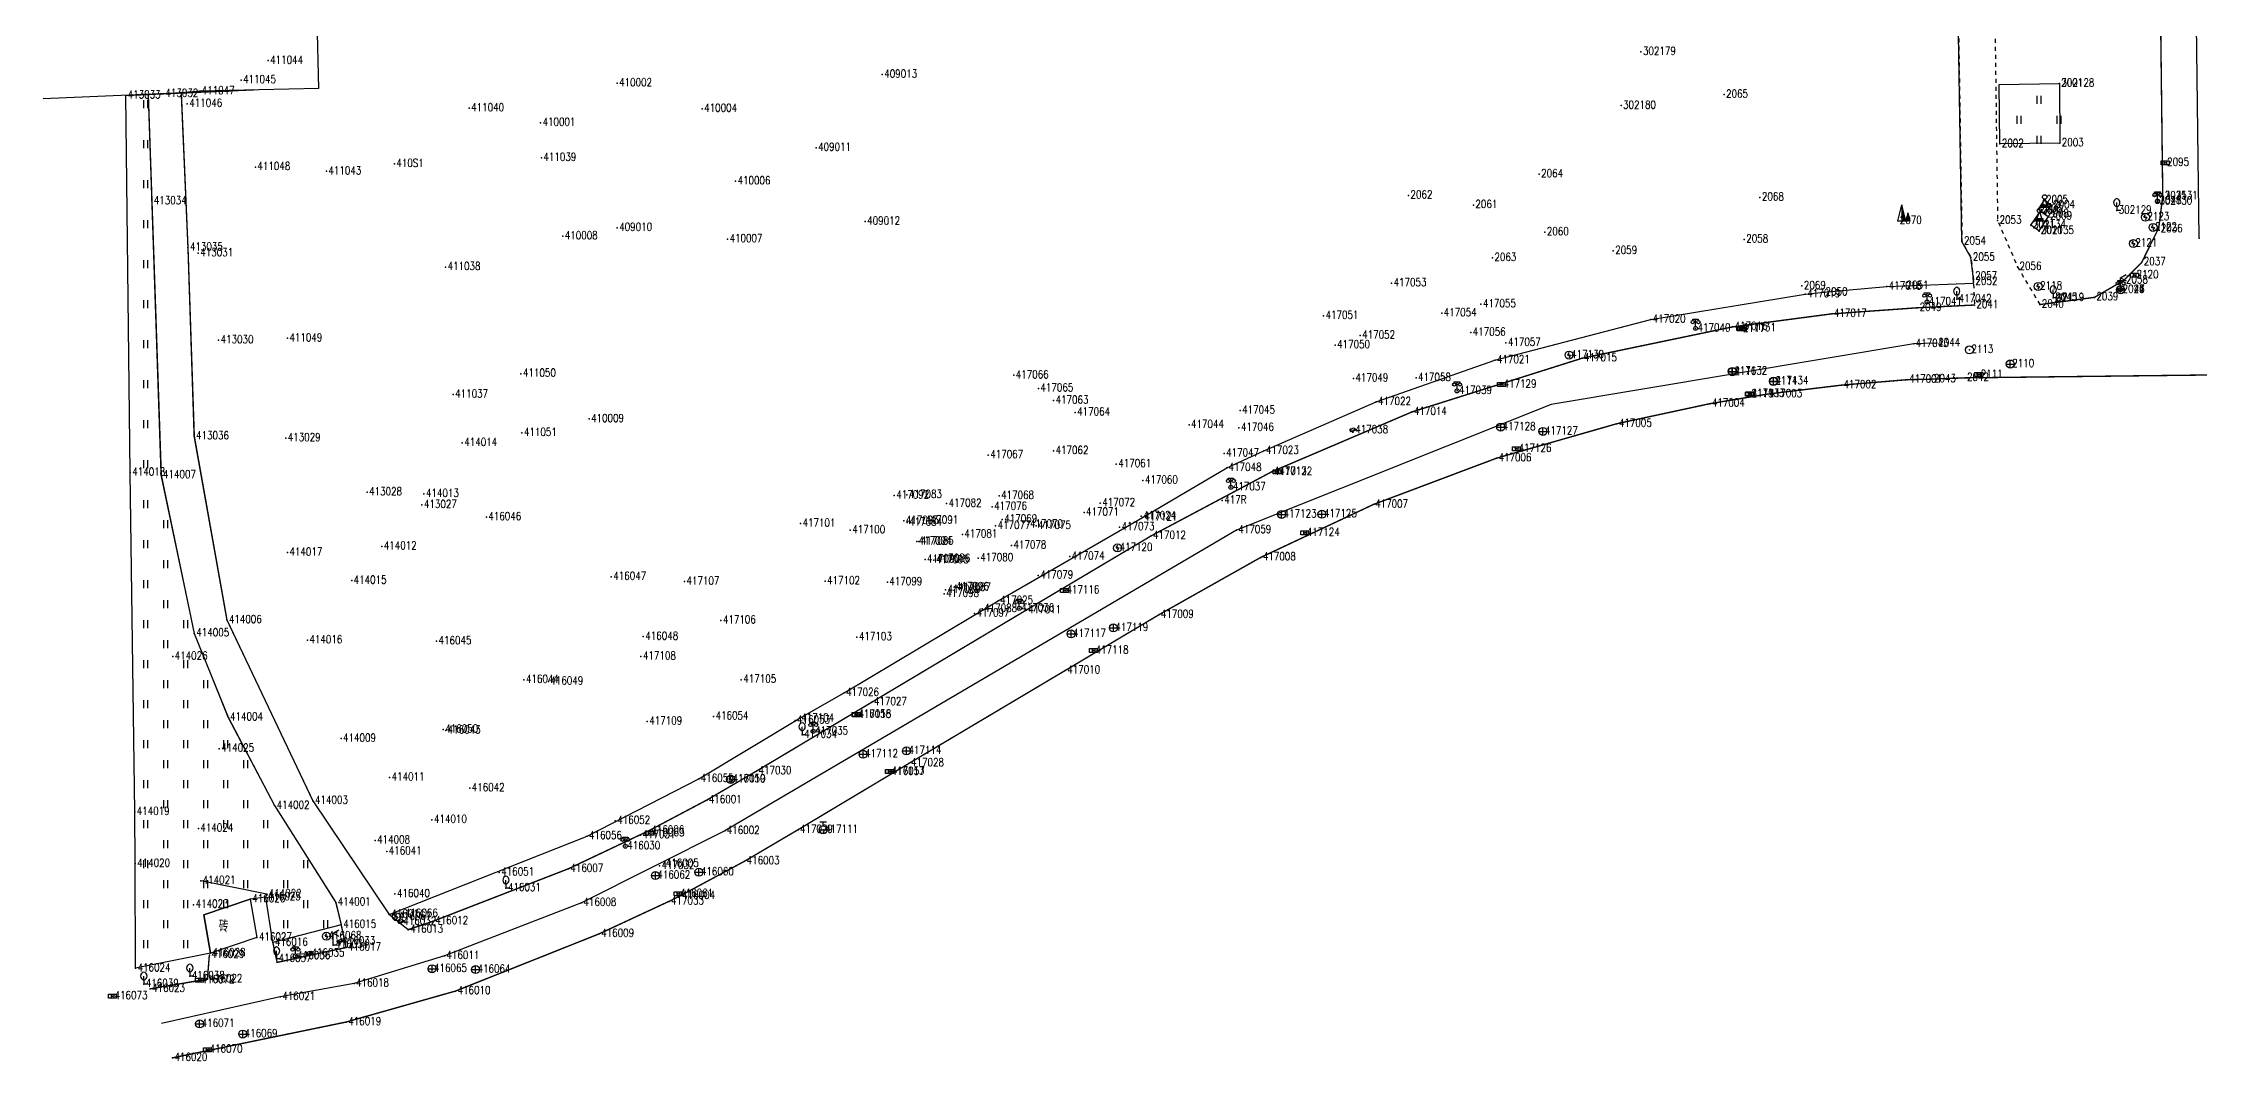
# Model space of a CAD drawing. Extents: x 945 to 1485, y 1110 to 1494.
# Drawn here: x 945.2 to 1214.7, y 1109.5 to 1236.7 of the extents above; entities that cross this region are included whole.
import ezdxf
from ezdxf.enums import TextEntityAlignment as Align

# ---------------------------------------------------------------- set-up
doc = ezdxf.new("R2010")
doc.units = 0
doc.header["$LTSCALE"] = 0.5
doc.header["$PDSIZE"] = 0.2
doc.linetypes.add('X3', pattern=[5, 4, -1])
doc.linetypes.add('X6', pattern=[2, 1, -1])
doc.layers.get('0').update_dxf_attribs({"linetype": 'CONTINUOUS'})
for name, color, linetype in [('COMPONENT', 4, 'CONTINUOUS'), ('DLDW', 11, 'CONTINUOUS'), ('DLSS', 4, 'CONTINUOUS'), ('DMTZ', 3, 'CONTINUOUS'), ('GXYZ', 2, 'CONTINUOUS'), ('JMD', 6, 'CONTINUOUS'), ('ZBTZ', 3, 'CONTINUOUS'), ('ZDH', 1, 'CONTINUOUS')]:
    doc.layers.add(name, color=color, linetype=linetype)
doc.styles.add('HZ', font='rs.shx', dxfattribs={"width": 0.8, "bigfont": 'hztxt.shx'})
doc.linetypes.add('10421', pattern='A,2,[150,AAA.SHX,S=0.5,R=0,X=0,Y=0.5],1e-11', length=2)
doc.linetypes.add('10422', pattern='A,0.75,[150,AAA.SHX,S=0.5,R=0,X=0,Y=0.5],1.5,[177,AAA.SHX,S=1,R=0,X=0,Y=0.4],0.75', length=3)
doc.linetypes.add('1161', pattern='A,0,[149,AAA.SHX,S=0.15,R=0,X=0,Y=0],-1.6', length=1.6)

# ---------------------------------------------------------------- blocks, each defined once
blk = doc.blocks.new('gc097')
for p, q in [((-0.7, 2), (-0.7, 2.3)), ((-0.7, 2.3), (0.7, 2.3)), ((0, 0.5), (0, 2.3)), ((0.7, 2.3), (0.7, 2))]:
    blk.add_line(p, q)
for centre, radius in [((-0.7, 1.6), 0.4), ((0, 0), 0.5), ((0.73, 1.6), 0.4)]:
    blk.add_circle(centre, radius)
blk = doc.blocks.new('gc143')
for p, q in [((0, 1), (0, 2)), ((0, 1), (0, 0)), ((1, 0), (0, 0))]:
    blk.add_line(p, q)
for centre, start, end in [((0.225, 2), 102.68038, 257.31962), ((-0.225, 2), 282.68038, 77.31962)]:
    blk.add_arc(centre, 1.025, start, end)
blk = doc.blocks.new('gcbj0612')
for p, q in [((-0.75, 0.26), (0.16, 0.53)), ((-0.57, -0.34), (0.34, -0.07))]:
    blk.add_line(p, q)
at = {"flags": 128}
for points in [[(-0.73, 0.26), (-0.77, 0.25), (-0.79, 0.23), (-0.81, 0.19), (-0.83, 0.15), (-0.84, 0.1), (-0.84, 0.05), (-0.84, -0.01), (-0.83, -0.07), (-0.81, -0.12), (-0.79, -0.18), (-0.77, -0.23), (-0.74, -0.27), (-0.7, -0.3), (-0.67, -0.33), (-0.63, -0.34), (-0.6, -0.34), (-0.57, -0.34), (-0.54, -0.32), (-0.51, -0.29), (-0.49, -0.25), (-0.48, -0.2), (-0.47, -0.15), (-0.47, -0.1), (-0.48, -0.04), (-0.49, 0.02), (-0.51, 0.07), (-0.54, 0.13), (-0.56, 0.17), (-0.6, 0.21), (-0.63, 0.24), (-0.67, 0.26), (-0.7, 0.27)], [(-0.71, 0.18), (-0.72, 0.17), (-0.75, 0.12), (-0.75, 0.04), (-0.74, -0.06), (-0.7, -0.15), (-0.66, -0.22), (-0.62, -0.25), (-0.6, -0.26), (-0.59, -0.24), (-0.57, -0.2), (-0.56, -0.12), (-0.58, -0.02), (-0.61, 0.08), (-0.66, 0.14), (-0.7, 0.17)]]:
    blk.add_lwpolyline(points, close=True, dxfattribs=at)
blk.add_lwpolyline([(0.3, -0.08), (0.33, -0.07), (0.36, -0.05), (0.38, -0.02), (0.4, 0.02), (0.41, 0.07), (0.42, 0.12), (0.41, 0.18), (0.41, 0.23), (0.39, 0.29), (0.37, 0.35), (0.35, 0.4), (0.32, 0.44), (0.28, 0.48), (0.25, 0.51), (0.21, 0.52), (0.18, 0.53), (0.15, 0.52)], dxfattribs=at)
at = {"extrusion": (0, 0, -1), "flags": 128}
blk.add_lwpolyline([(-0.4, 0.25), (-0.51, 0.28), (-0.61, 0.29), (-0.69, 0.27), (-0.77, 0.2), (-0.81, 0.09), (-0.82, -0.01), (-0.8, -0.06), (-0.76, -0.08), (-0.7, -0.09), (-0.64, -0.09), (-0.59, -0.07), (-0.57, -0.04), (-0.59, -0.01), (-0.63, 0.02), (-0.69, 0.03), (-0.75, 0.03), (-0.79, 0.02), (-0.84, -0.01), (-0.89, -0.1), (-0.91, -0.19), (-0.9, -0.29), (-0.87, -0.38)], dxfattribs=at)
blk.add_lwpolyline([(-0.09, -0.2), (-0.22, -0.54), (0.05, -0.54)], close=True)
blk = doc.blocks.new('gc052')
for p, q in [((0, 3), (1.39, 3.8)), ((0, 3), (1.39, 2.2)), ((0, 0), (0, 3)), ((1, 0), (0, 0))]:
    blk.add_line(p, q)
blk = doc.blocks.new('*U25')
at = {"linetype": 'Continuous'}
for points in [[(1.33, 1.33), (2, 0), (1, 4)], [(1.33, 1.33), (1, 4), (1, 0)], [(1.33, 1.33), (1, 0), (2, 0)]]:
    blk.add_solid(points, dxfattribs=at)
blk = doc.blocks.new('*U24')
at = {"linetype": 'Continuous'}
for points in [[(2.67, 0.67), (2.5, 2), (2.5, 0)], [(2.67, 0.67), (3, 0), (2.5, 2)], [(2.67, 0.67), (2.5, 0), (3, 0)]]:
    blk.add_solid(points, dxfattribs=at)
blk = doc.blocks.new('gc021')
for p, q in [((2, 0), (1, 4)), ((1, 4), (1, 0)), ((1, 0), (2, 0)), ((2.5, 0), (2.5, 2)), ((2.5, 2), (3, 0)), ((3, 0), (2.5, 0))]:
    blk.add_line(p, q)
for points in [[(0, 0), (1, 4)], [(0, 0), (1, 0)], [(1, 4), (1, 0), (2, 0)], [(2.5, 2), (2, 0), (2.5, 0)]]:
    blk.add_lwpolyline(points)
at = {"linetype": 'Continuous'}
for name in ['*U25', '*U24']:
    blk.add_blockref(name, (0, 0), dxfattribs=at)
blk = doc.blocks.new('gc133')
for p, q in [((-1, 0), (1, 0)), ((-0.8, 2), (0.8, 2)), ((0, 1), (0, 2))]:
    blk.add_line(p, q)
blk.add_circle((0, 0), 1)
blk = doc.blocks.new('gc041')
for p, q in [((-1, 0.5), (1, 0.5)), ((-1, -0.5), (-1, 0.5)), ((-0.33, 0.5), (-0.33, -0.5)), ((0.33, 0.5), (0.33, -0.5)), ((1, 0.5), (1, -0.5)), ((1, -0.5), (-1, -0.5))]:
    blk.add_line(p, q)
blk = doc.blocks.new('gc043')
for p, q in [((-1, 0), (1, 0)), ((0, -1), (0, 1))]:
    blk.add_line(p, q)
blk.add_circle((0, 0), 1)
blk = doc.blocks.new('gc050')
for p, q in [((-0.35, 0), (0.05, 0.69)), ((-0.35, 0), (0.35, 0)), ((0.35, 0), (-0.06, -0.69))]:
    blk.add_line(p, q)
blk.add_circle((0, 0), 1)
blk = doc.blocks.new('gc188')
blk.add_circle((0, 0), 1)
blk = doc.blocks.new('gc323')
at = {"flags": 128}
for points in [[(-0.5, 0), (-0.5, 2)], [(0.5, 0), (0.5, 2)]]:
    blk.add_lwpolyline(points, dxfattribs=at)
blk = doc.blocks.new('*U35')
at = {"linetype": 'Continuous'}
for points in [[(0, 0.3), (0.8, 0.6), (-0.8, 0.6)], [(0, 0.3), (-0.8, 0.6), (-0.8, 0)], [(0, 0.3), (-0.8, 0), (0.8, 0)], [(0, 0.3), (0.8, 0), (0.8, 0.6)]]:
    blk.add_solid(points, dxfattribs=at)
blk = doc.blocks.new('gc107')
for points in [[(-1.3, 0), (-0.8, 0), (0.8, 0), (1.3, 0)], [(-0.8, 0), (-0.8, 0.6), (0.8, 0.6), (0.8, 0)], [(-0.55, 0.6), (-0.2, 2)], [(0.55, 0.6), (0.2, 2)]]:
    blk.add_lwpolyline(points)
blk.add_circle((0, 2.55), 0.55)
at = {"linetype": 'Continuous'}
blk.add_blockref('*U35', (0, 0), dxfattribs=at)

msp = doc.modelspace()

# ---------------------------------------------------------------- linework, layer by layer
at = {"linetype": 'Continuous'}
for p, q in [((1214.6, 1212.3, 9.02), (1212.36, 1403.27, 10.34)), ((971.44, 1230.86, 9), (945.17, 1229.72, 8.73)), ((955.49, 1230.16, 8.84), (960.2, 1230.37, 8.89)), ((960.2, 1230.37, 8.89), (971.44, 1230.86, 9)), ((1178.94, 1199.1, 8.56), (1133.64, 1191.53, 7.72)), ((1181.76, 1199.18, 8.61), (1178.94, 1199.1, 8.56)), ((1133.64, 1191.53, 7.72), (1094.29, 1175.84, 7.72)), ((1094.29, 1175.84, 7.72), (1030.35, 1138.24, 7.03)), ((1030.35, 1138.24, 7.03), (1012.44, 1129.25, 6.86)), ((1012.44, 1129.25, 6.86), (995.32, 1122.63, 6.71)), ((995.32, 1122.63, 6.71), (984.03, 1119.17, 6.58)), ((984.03, 1119.17, 6.58), (974.8, 1117.51, 6.44)), ((974.8, 1117.51, 6.44), (959.98, 1114.17))]:
    msp.add_line(p, q, dxfattribs=at)
at = {"linetype": 'Continuous', "elevation": 10.43, "flags": 128}
msp.add_lwpolyline([(979.37, 1239.67), (979.58, 1231.04), (964.74, 1230.67), (962.42, 1230.47), (963.26, 1211.14), (964.03, 1187.56), (968.13, 1164.6), (978.89, 1142.02), (988.43, 1127.79), (1013.14, 1137.6), (1027.1, 1144.74), (1039.66, 1152.3), (1045.27, 1155.48), (1064.52, 1166.98), (1082.55, 1177.4), (1093.08, 1183.61), (1097.73, 1185.74), (1111.75, 1191.85), (1126.6, 1197.08), (1146.07, 1202.15), (1165.39, 1205.31), (1167.67, 1205.55), (1175.57, 1206.29), (1177.79, 1206.36), (1186.41, 1206.71), (1186.37, 1207.55), (1186.08, 1209.89), (1184.97, 1211.9), (1183.93, 1276.78)], dxfattribs=at)
at = {"layer": 'DLDW', "linetype": 'Continuous', "flags": 128}
for points, elevation in [([(1195.74, 1215.03), (1194.56, 1213.24), (1193.57, 1213.93), (1194.79, 1215.69)], 9.11), ([(1196.1, 1216.43), (1195.23, 1217.05), (1194.48, 1215.93), (1195.36, 1215.34)], 9.13)]:
    msp.add_lwpolyline(points, close=True, dxfattribs=dict(at, elevation=elevation))
at = {"layer": 'DLSS', "linetype": 'Continuous', "const_width": 0.175, "flags": 128}
for points, elevation in [([(1194.7, 1204.02), (1201.52, 1204.92), (1205.21, 1207.04), (1207.44, 1209.31), (1209.56, 1213.6), (1210.06, 1217.59), (1207.86, 1399.65), (1206.04, 1409.59), (1198.49, 1413.53), (1019.16, 1436.77), (975.6, 1446.48)], 8.66), ([(988.43, 1127.79), (990.79, 1125.9), (993.92, 1126.96), (1010.81, 1133.51), (1020.93, 1138.3), (1028.11, 1142.1), (1034.32, 1145.72), (1048.75, 1154.34), (1068.02, 1165.83), (1083.63, 1175.11), (1098.72, 1183.13), (1116.23, 1190.6), (1137.49, 1197.31), (1156.31, 1201.23), (1168.71, 1202.86), (1179.43, 1203.62), (1186.52, 1203.96)], 6.63), ([(982.42, 1126.52), (983.03, 1123.67), (974.41, 1121.81), (973.88, 1124.28)], 6.6)]:
    msp.add_lwpolyline(points, dxfattribs=dict(at, elevation=elevation))
at = {"layer": 'DLSS', "linetype": 'X6', "flags": 128}
for points in [[(1135.6, 1306.95), (1151.52, 1304.44), (1156.92, 1303.17), (1166.73, 1299.69), (1183.32, 1286.1), (1188.56, 1278.42), (1189.42, 1214.51), (1191.91, 1208.74), (1194.7, 1204.02)], [(1155.82, 1299.01), (1164.7, 1295.4), (1179.46, 1282.83), (1183.93, 1276.78), (1184.97, 1211.9), (1186.08, 1209.89), (1186.37, 1207.55), (1186.4, 1206.88), (1186.52, 1203.96)]]:
    msp.add_lwpolyline(points, dxfattribs=at)
at = {"layer": 'DLSS', "linetype": 'X3', "const_width": 0.15, "flags": 128}
for points, elevation in [([(982.42, 1126.52), (981.74, 1129.3), (974.1, 1141.4), (968.28, 1152.44), (964.06, 1162.93), (959.9, 1182.7), (958.75, 1216.93), (958.3, 1230.29)], 6.6), ([(988.43, 1127.79), (978.89, 1142.02), (968.13, 1164.6), (964.03, 1187.56), (963.26, 1211.14), (962.42, 1230.47)], 6.63)]:
    msp.add_lwpolyline(points, dxfattribs=dict(at, elevation=elevation))
at = {"layer": 'DLSS', "linetype": 'Continuous', "const_width": 0.175, "flags": 128}
for points in [[(1460.28, 1198.11), (1405.34, 1197.46), (1185.35, 1194.86), (1181.21, 1194.7), (1178.12, 1194.63), (1169.91, 1193.95), (1160.64, 1192.83), (1153.46, 1191.63), (1141.84, 1189.13), (1126.8, 1184.82), (1111.38, 1179.02), (1097.35, 1172.43), (1084.6, 1165.25), (1072.9, 1158.29), (1053.39, 1146.69), (1039.51, 1138.39), (1032.84, 1134.46), (1024.77, 1130.12), (1023.39, 1129.44), (1014.66, 1125.38), (996.71, 1118.23), (983.05, 1114.36), (961.33, 1109.88)], [(958.54, 1118.51), (965.7, 1119.71), (965.94, 1122.73)]]:
    msp.add_lwpolyline(points, dxfattribs=at)
at = {"layer": 'DMTZ', "linetype": '10421', "flags": 128}
msp.add_lwpolyline([(973, 1129.98), (973.11, 1130.32), (964.86, 1132.01)], dxfattribs=at)
at = {"layer": 'DMTZ', "linetype": '10422', "flags": 128}
msp.add_lwpolyline([(973.88, 1124.28), (973, 1129.98), (971.06, 1129.71)], dxfattribs=at)
at = {"layer": 'JMD', "linetype": 'Continuous', "flags": 128}
msp.add_lwpolyline([(971.06, 1129.71), (971.89, 1124.91), (966.09, 1122.95), (965.26, 1127.75)], close=True, dxfattribs=at)
at = {"layer": 'ZBTZ', "linetype": '1161', "flags": 128}
for points, elevation in [([(956.67, 1134.15), (956.62, 1140.62), (956.06, 1183.02), (955.49, 1230.16), (958.3, 1230.29), (958.75, 1216.93), (959.9, 1182.7), (964.06, 1162.93), (968.28, 1152.44), (974.1, 1141.4), (981.74, 1129.3), (982.42, 1126.52), (973.88, 1124.28), (973, 1129.98), (971.06, 1129.71), (965.26, 1127.75), (966.09, 1122.95), (956.72, 1121.07)], 8.19), ([(1197.15, 1231.64), (1197.19, 1224.19), (1189.7, 1224.09), (1189.61, 1231.54)], 9.27)]:
    msp.add_lwpolyline(points, close=True, dxfattribs=dict(at, elevation=elevation))
at = {"layer": 'ZDH', "linetype": 'Continuous'}
for p in [(973.29, 1234.5, 12.26), (1144.85, 1235.6, 12.71), (969.91, 1232.07, 11.14), (1050.03, 1232.75, 23.97), (955.49, 1230.16, 8.84), (960.2, 1230.37, 8.89), (963.18, 1229.12, 9.02), (964.74, 1230.67, 9.29), (1016.9, 1231.68, 22.88), (1155.24, 1230.26, 11.9), (1197.11, 1231.64, 9.28), (1197.15, 1231.64, 9.27), (998.41, 1228.55, 19.12), (1007.33, 1226.74, 21.55), (1027.53, 1228.49, 23.5), (1142.36, 1228.88, 12.68), (1189.7, 1224.09, 9.29), (1197.19, 1224.19, 9.26), (971.7, 1221.21, 11.83), (989.06, 1221.59, 16.85), (1007.44, 1222.36, 21.73), (1041.77, 1223.62, 23.57), (1210.36, 1221.73, 9.01), (980.57, 1220.67, 14.13), (1031.7, 1219.43, 23.25), (1132.13, 1220.32, 12.78), (958.75, 1216.93, 8.81), (1115.8, 1217.65, 13.7), (1123.91, 1216.46, 12.99), (1159.72, 1217.41, 10.78), (1194.48, 1215.93, 9.14), (1194.72, 1215.71, 9.14), (1195.23, 1217.05, 9.16), (1196.1, 1216.43, 9.13), (1204.31, 1215.76, 9.16), (1209.39, 1216.9, 9.06), (1209.41, 1216.96, 9.05), (1210.06, 1217.59, 8.97), (1210.06, 1217.58, 8.93), (1016.91, 1213.61, 22.67), (1047.9, 1214.4, 21.5), (1132.84, 1213.06, 11.81), (1176.95, 1214.48, 8.92), (1189.42, 1214.51, 9.12), (1193.57, 1213.93, 9.09), (1193.6, 1213.93, 9.07), (1194.56, 1213.24, 9.04), (1194.61, 1213.21, 9.02), (1195.34, 1215.34, 9.12), (1195.74, 1215.03, 9.11), (1207.89, 1214.94, 9.09), (1208.85, 1213.66, 9.06), (1209.56, 1213.46, 8.94), (963.26, 1211.14, 8.83), (964.56, 1210.43, 9.12), (1010.11, 1212.56, 22.22), (1030.7, 1212.21, 22.23), (1141.38, 1210.72, 10.84), (1157.76, 1212.16, 10.43), (1184.97, 1211.9, 9.02), (1206.39, 1211.65, 9.03), (1214.6, 1212.3, 9.02), (995.46, 1208.71, 18.68), (1126.29, 1209.85, 11.72), (1186.08, 1209.89, 8.95), (1186.37, 1207.55, 8.81), (1191.91, 1208.74, 8.84), (1206.54, 1207.69, 8.82), (1207.44, 1209.31, 8.87), (1113.68, 1206.7, 12.04), (1164.96, 1206.34, 8.72), (1165.39, 1205.31, 8.51), (1167.67, 1205.55, 8.55), (1175.57, 1206.29, 8.52), (1177.79, 1206.36, 8.6), (1186.4, 1206.88, 8.71), (1194.49, 1206.28, 8.82), (1196.38, 1204.87, 8.83), (1197.25, 1204.84, 8.86), (1201.52, 1204.92, 8.74), (1204.79, 1205.88, 9.06), (1204.79, 1205.88, 9.07), (1204.79, 1205.88, 9.08), (1204.79, 1205.88, 8.84), (1204.79, 1205.88, 8.93), (1205.21, 1207.04, 8.82), (1105.18, 1202.62, 12.14), (1119.95, 1202.93, 10.54), (1124.86, 1204.07, 10.4), (1146.07, 1202.15, 8.36), (1168.71, 1202.86, 8.37), (1179.43, 1203.62, 8.52), (1180.61, 1204.33, 8.63), (1184.31, 1204.68, 8.66), (1186.52, 1203.96, 8.58), (1194.7, 1204.02, 8.66), (967.1, 1199.56, 9.51), (975.7, 1199.8, 11.79), (1109.76, 1200.14, 10.83), (1123.58, 1200.51, 9.43), (1151.67, 1201.03, 8.37), (1156.31, 1201.23, 8.3), (1157.35, 1201.07, 8.3), (1157.36, 1200.97, 8.32), (1106.63, 1198.94, 11), (1126.6, 1197.08, 8.17), (1127.97, 1199.25, 8.59), (1135.87, 1197.71, 8.24), (1137.49, 1197.31, 8.12), (1178.94, 1199.1, 8.56), (1181.76, 1199.18, 8.61), (1185.9, 1198.36, 8.64), (1004.88, 1195.38, 20.4), (1066.47, 1195.18, 14.67), (1108.92, 1194.79, 9.3), (1116.74, 1194.85, 8.35), (1127.43, 1194.02, 8.01), (1156.27, 1195.67, 8.35), (1156.28, 1195.63, 8.38), (1161.41, 1194.44, 8.36), (1161.41, 1194.4, 8.4), (1178.12, 1194.63, 8.48), (1181.21, 1194.7, 8.5), (1185.35, 1194.86, 8.54), (1187.06, 1195.26, 8.58), (1191, 1196.59, 8.65), (996.41, 1192.78, 18.3), (1069.55, 1193.54, 13.84), (1071.44, 1192.02, 13.12), (1111.75, 1191.85, 8.03), (1121.87, 1193.23, 8.09), (1153.46, 1191.63, 8.25), (1158.42, 1192.84, 8.33), (1158.44, 1192.86, 8.29), (1160.64, 1192.83, 8.33), (1169.91, 1193.95, 8.41), (1013.4, 1189.72, 19.76), (1074.14, 1190.54, 12.27), (1088.37, 1188.97, 10.3), (1094.61, 1188.62, 9.25), (1094.76, 1190.77, 10.01), (1116.23, 1190.6, 7.89), (1127.32, 1188.7, 8.06), (1141.84, 1189.13, 8.14), (964.03, 1187.56, 8.77), (975.49, 1187.33, 10.58), (997.55, 1186.72, 18.07), (1005, 1187.99, 19.49), (1108.89, 1188.33, 7.98), (1129.3, 1186, 8.01), (1132.6, 1188.17, 8.09), (1063.28, 1185.21, 12.24), (1071.44, 1185.73, 11.23), (1079.28, 1184.09, 9.87), (1092.76, 1185.42, 8.44), (1093.08, 1183.61, 7.96), (1097.73, 1185.74, 7.89), (1126.8, 1184.82, 7.99), (956.06, 1183.02, 8.89), (959.9, 1182.7, 8.81), (985.66, 1180.56, 13.83), (1082.61, 1182.04, 8.8), (1093.6, 1181.18, 7.79), (1098.72, 1183.13, 7.73), (1099.4, 1183.11, 7.74), (992.51, 1178.98, 16.43), (992.76, 1180.35, 16.51), (1051.53, 1180.17, 12.43), (1053.12, 1180.24, 12.31), (1058.08, 1179.14, 11.39), (1063.77, 1178.76, 10.49), (1064.64, 1180.12, 10.74), (1075.25, 1178.02, 8.73), (1077.27, 1179.21, 8.54), (1092.53, 1179.52, 7.67), (1111.38, 1179.02, 7.82), (1000.56, 1177.46, 18.03), (1039.82, 1176.65, 12.74), (1046.04, 1175.82, 11.61), (1052.73, 1176.99, 11.48), (1053.15, 1176.77, 11.37), (1055.17, 1177.02, 11.15), (1060.05, 1175.29, 10.11), (1064.2, 1176.35, 9.85), (1065.03, 1177.17, 9.9), (1068.25, 1176.53, 9.28), (1069.26, 1176.36, 9.07), (1079.69, 1176.21, 7.82), (1082.4, 1177.58, 7.73), (1082.55, 1177.4, 7.72), (1094.29, 1175.84, 7.72), (1099.95, 1177.8, 7.78), (1102.84, 1175.49, 7.74), (1104.98, 1177.82, 7.79), (975.7, 1173.02, 9.82), (987.49, 1173.8, 14.2), (1054.34, 1174.43, 10.56), (1054.6, 1174.43, 10.54), (1066.18, 1173.9, 9.05), (1073.46, 1172.53, 7.75), (1079.44, 1173.6, 7.68), (1083.63, 1175.11, 7.55), (1016.17, 1170, 15.07), (1055.38, 1172.14, 9.77), (1056.49, 1172.08, 9.69), (1056.67, 1172.24, 9.7), (1062.04, 1172.34, 9.18), (1069.54, 1170.17, 7.69), (1097.35, 1172.43, 7.67), (983.73, 1169.52, 12.35), (1025.32, 1169.4, 13.22), (1042.89, 1169.45, 10.71), (1050.67, 1169.34, 9.63), (1057.77, 1167.85, 8.41), (1057.95, 1168.37, 8.53), (1059.01, 1168.71, 8.54), (1059.24, 1168.63, 8.49), (1072.81, 1168.3, 7.44), (968.13, 1164.6, 8.64), (1029.87, 1164.55, 11.4), (1061.57, 1165.41, 7.61), (1062.52, 1165.99, 7.61), (1064.52, 1166.98, 7.51), (1067.16, 1166.05, 7.52), (1068.02, 1165.83, 7.38), (1084.6, 1165.25, 7.52), (964.06, 1162.93, 8.61), (978.2, 1162.07, 9.45), (994.33, 1161.94, 14.75), (1020.17, 1162.52, 12.52), (1046.87, 1162.46, 8.49), (1073.63, 1162.87, 7.48), (1078.92, 1163.62, 7.49), (961.36, 1160.04, 8.85), (1019.88, 1160.04, 11.79), (1076.45, 1160.78, 7.43), (1005.26, 1157.14, 13.39), (1008.31, 1156.92, 12.85), (1032.42, 1157.14, 9.39), (1072.9, 1158.29, 7.37), (1045.27, 1155.48, 7.25), (1048.75, 1154.34, 7.15), (968.28, 1152.44, 8.15), (995.17, 1150.9, 12.27), (1020.67, 1151.91, 9.6), (1028.96, 1152.54, 8.83), (1039.14, 1152.06, 7.36), (1039.66, 1152.3, 7.35), (1046.79, 1152.78, 7.1), (1046.81, 1152.73, 7.09), (967.17, 1148.52, 8.65), (982.4, 1149.78, 9.07), (995.48, 1150.8, 12.27), (1040.02, 1150.26, 7.2), (1041.4, 1150.68, 7.21), (1053.06, 1148.24, 7.19), (1034.32, 1145.72, 7.01), (1047.64, 1147.82, 7.17), (1050.94, 1145.66, 7.14), (1050.97, 1145.65, 7.14), (1053.39, 1146.69, 7.16), (988.47, 1144.91, 9.19), (998.48, 1143.57, 10.16), (1027.1, 1144.74, 7.11), (1031.08, 1144.7, 7.15), (1031.09, 1144.67, 7.14), (956.62, 1140.62, 8.83), (974.1, 1141.4, 7.58), (978.89, 1142.02, 7.49), (1028.11, 1142.1, 6.94), (964.57, 1138.53, 8.96), (993.76, 1139.63, 8.56), (1013.14, 1137.6, 6.99), (1016.67, 1139.5, 7.09), (1019.82, 1137.71, 6.87), (1020.93, 1138.3, 6.89), (1020.96, 1137.95, 6.89), (1030.35, 1138.24, 7.03), (1039.51, 1138.39, 7), (1042.65, 1138.39, 7.16), (986.66, 1137.06, 8.33), (988.11, 1135.67, 8.38), (1017.92, 1136.33, 6.94), (956.67, 1134.15, 8.19), (1002.17, 1133.06, 6.97), (1010.81, 1133.51, 6.77), (1021.68, 1132.66, 6.93), (1022.2, 1133.86, 6.94), (1022.74, 1134.14, 6.95), (1027.12, 1133.08, 6.94), (1032.84, 1134.46, 6.94), (964.86, 1132.01, 8.34), (971.06, 1129.71, 6.53), (973, 1129.98, 8.71), (973.11, 1130.32, 7.75), (989.14, 1130.36, 7.43), (1003.01, 1131.1, 6.81), (1023.39, 1129.44, 6.85), (1024.53, 1130.37, 6.88), (1024.77, 1130.12, 6.88), (963.98, 1129.02, 7.08), (981.74, 1129.3, 6.75), (988.43, 1127.79, 6.63), (989.33, 1127.51, 6.63), (989.93, 1126.89, 6.68), (990.13, 1127.9, 6.68), (993.92, 1126.96, 6.58), (1012.44, 1129.25, 6.86), (971.89, 1124.91, 6.5), (973.88, 1124.28, 6.6), (980.58, 1125.08, 6.63), (981.43, 1123.98, 6.62), (982.31, 1124.42, 6.66), (982.42, 1126.52, 6.61), (990.79, 1125.9, 6.52), (1014.66, 1125.38, 6.8), (965.94, 1122.73, 6.48), (966.09, 1122.95, 6.46), (974.35, 1122.24, 6.58), (976.69, 1122.61, 6.53), (978.46, 1122.93, 6.61), (983.03, 1123.67, 6.5), (995.32, 1122.63, 6.71), (956.72, 1121.07, 6.38), (957.75, 1119.11, 6.38), (963.5, 1120.11, 6.42), (964.73, 1119.61, 6.3), (965.7, 1119.71, 6.31), (984.03, 1119.17, 6.58), (993.77, 1121.01, 6.7), (999.21, 1120.91, 6.72), (953.85, 1117.6, 6.22), (958.54, 1118.51, 6.24), (974.8, 1117.51, 6.44), (996.71, 1118.23, 6.7), (964.73, 1114.13, 6.39), (983.05, 1114.36, 6.56), (965.72, 1110.9, 6.42), (970.11, 1112.85, 6.44), (961.33, 1109.88, 6.38)]:
    msp.add_point(p, dxfattribs=at)

# ---------------------------------------------------------------- block references
at = {"layer": 'COMPONENT', "linetype": 'Continuous', "xscale": 0.5, "yscale": 0.5}
for p in [(1204.79, 1205.88, 9.06), (1204.79, 1205.88, 8.93), (1108.89, 1188.33, 7.98), (989.93, 1126.89, 6.68), (982.31, 1124.42, 6.66), (978.46, 1122.93, 6.61)]:
    msp.add_blockref('gcbj0612', p, dxfattribs=at)
at = {"layer": 'DLDW', "linetype": 'Continuous', "xscale": 0.5, "yscale": 0.5}
for name, p in [('gc021', (1176.95, 1214.48, 8.92)), ('gc107', (1194.66, 1214.47)), ('gc107', (1195.3, 1216.19)), ('gc097', (1209.39, 1216.9, 9.06)), ('gc097', (1209.41, 1216.96, 9.05)), ('gc097', (1180.61, 1204.33, 8.63)), ('gc097', (1204.79, 1205.88, 8.84)), ('gc097', (1151.67, 1201.03, 8.37)), ('gc097', (1121.87, 1193.23, 8.09)), ('gc097', (1093.6, 1181.18, 7.79)), ('gc097', (1067.16, 1166.05, 7.52)), ('gc097', (1041.4, 1150.68, 7.21)), ('gc097', (1017.92, 1136.33, 6.94)), ('gc097', (976.69, 1122.61, 6.53))]:
    msp.add_blockref(name, p, dxfattribs=at)
at = {"layer": 'DLSS', "linetype": 'Continuous', "xscale": 0.5, "yscale": 0.5}
for p in [(1204.79, 1205.88, 9.07), (981.43, 1123.98, 6.62)]:
    msp.add_blockref('gc052', p, dxfattribs=at)
at = {"layer": 'GXYZ', "linetype": 'Continuous', "xscale": 0.5, "yscale": 0.5}
for name, p in [('gc041', (1210.36, 1221.73, 9.01)), ('gc050', (1207.89, 1214.94, 9.09)), ('gc050', (1208.85, 1213.66, 9.06)), ('gc050', (1206.39, 1211.65, 9.03)), ('gc041', (1206.54, 1207.69, 8.82)), ('gc050', (1194.49, 1206.28, 8.82)), ('gc050', (1197.25, 1204.84, 8.86)), ('gc133', (1204.79, 1205.88, 9.08)), ('gc041', (1157.35, 1201.07, 8.3)), ('gc041', (1157.36, 1200.97, 8.32)), ('gc050', (1135.87, 1197.71, 8.24)), ('gc188', (1185.9, 1198.36, 8.64)), ('gc043', (1191, 1196.59, 8.65)), ('gc041', (1127.43, 1194.02, 8.01)), ('gc043', (1156.27, 1195.67, 8.35)), ('gc043', (1156.28, 1195.63, 8.38)), ('gc043', (1161.41, 1194.44, 8.36)), ('gc043', (1161.41, 1194.4, 8.4)), ('gc041', (1187.06, 1195.26, 8.58)), ('gc041', (1158.42, 1192.84, 8.33)), ('gc041', (1158.44, 1192.86, 8.29)), ('gc043', (1127.32, 1188.7, 8.06)), ('gc043', (1132.6, 1188.17, 8.09)), ('gc041', (1129.3, 1186, 8.01)), ('gc041', (1099.4, 1183.11, 7.74)), ('gc043', (1099.95, 1177.8, 7.78)), ('gc043', (1104.98, 1177.82, 7.79)), ('gc041', (1102.84, 1175.49, 7.74)), ('gc050', (1079.44, 1173.6, 7.68)), ('gc041', (1072.81, 1168.3, 7.44)), ('gc043', (1073.63, 1162.87, 7.48)), ('gc043', (1078.92, 1163.62, 7.49)), ('gc041', (1076.45, 1160.78, 7.43)), ('gc041', (1046.79, 1152.78, 7.1)), ('gc041', (1046.81, 1152.73, 7.09)), ('gc043', (1047.64, 1147.82, 7.17)), ('gc043', (1053.06, 1148.24, 7.19)), ('gc041', (1050.94, 1145.66, 7.14)), ('gc041', (1050.97, 1145.65, 7.14)), ('gc050', (1031.08, 1144.7, 7.15)), ('gc050', (1031.09, 1144.67, 7.14)), ('gc041', (1020.96, 1137.95, 6.89)), ('gc133', (1042.65, 1138.39, 7.16)), ('gc043', (1021.68, 1132.66, 6.93)), ('gc043', (1027.12, 1133.08, 6.94)), ('gc041', (1024.53, 1130.37, 6.88)), ('gc050', (989.33, 1127.51, 6.63)), ('gc050', (980.58, 1125.08, 6.63)), ('gc043', (993.77, 1121.01, 6.7)), ('gc043', (999.21, 1120.91, 6.72)), ('gc041', (964.73, 1119.61, 6.3)), ('gc041', (953.85, 1117.6, 6.22)), ('gc043', (964.73, 1114.13, 6.39)), ('gc043', (970.11, 1112.85, 6.44)), ('gc041', (965.72, 1110.9, 6.42))]:
    msp.add_blockref(name, p, dxfattribs=at)
at = {"layer": 'ZBTZ', "linetype": 'Continuous', "xscale": 0.5, "yscale": 0.5}
for name, p in [('gc323', (957.99, 1228.57)), ('gc323', (1194.61, 1229.09)), ('gc323', (1192.11, 1226.59)), ('gc323', (1197.11, 1226.59)), ('gc323', (957.99, 1223.57)), ('gc323', (1194.61, 1224.09)), ('gc323', (957.99, 1218.57)), ('gc143', (1204.31, 1215.76, 9.16)), ('gc323', (957.99, 1213.57)), ('gc323', (957.99, 1208.57)), ('gc143', (1184.31, 1204.68, 8.66)), ('gc143', (1196.38, 1204.87, 8.83)), ('gc323', (957.99, 1203.57)), ('gc323', (957.99, 1198.57)), ('gc323', (957.99, 1193.57)), ('gc323', (957.99, 1188.57)), ('gc323', (957.99, 1183.57)), ('gc323', (957.99, 1178.57)), ('gc323', (960.49, 1176.07)), ('gc323', (957.99, 1173.57)), ('gc323', (960.49, 1171.07)), ('gc323', (957.99, 1168.57)), ('gc323', (960.49, 1166.07)), ('gc323', (957.99, 1163.57)), ('gc323', (962.99, 1163.57)), ('gc323', (960.49, 1161.07)), ('gc323', (957.99, 1158.57)), ('gc323', (962.99, 1158.57)), ('gc323', (960.49, 1156.07)), ('gc323', (965.49, 1156.07)), ('gc323', (957.99, 1153.57)), ('gc323', (962.99, 1153.57)), ('gc323', (960.49, 1151.07)), ('gc323', (965.49, 1151.07)), ('gc143', (1040.02, 1150.26, 7.2)), ('gc323', (957.99, 1148.57)), ('gc323', (962.99, 1148.57)), ('gc323', (967.99, 1148.57)), ('gc323', (960.49, 1146.07)), ('gc323', (965.49, 1146.07)), ('gc323', (970.49, 1146.07)), ('gc323', (957.99, 1143.57)), ('gc323', (962.99, 1143.57)), ('gc323', (967.99, 1143.57)), ('gc323', (960.49, 1141.07)), ('gc323', (965.49, 1141.07)), ('gc323', (970.49, 1141.07)), ('gc323', (957.99, 1138.57)), ('gc323', (962.99, 1138.57)), ('gc323', (967.99, 1138.57)), ('gc323', (972.99, 1138.57)), ('gc323', (960.49, 1136.07)), ('gc323', (965.49, 1136.07)), ('gc323', (970.49, 1136.07)), ('gc323', (975.49, 1136.07)), ('gc323', (957.99, 1133.57)), ('gc323', (960.49, 1131.07)), ('gc323', (962.99, 1133.57)), ('gc323', (965.49, 1131.07)), ('gc323', (967.99, 1133.57)), ('gc323', (970.49, 1131.07)), ('gc323', (972.99, 1133.57)), ('gc323', (975.49, 1131.07)), ('gc323', (977.99, 1133.57)), ('gc143', (1003.01, 1131.1, 6.81)), ('gc323', (957.99, 1128.57)), ('gc323', (962.99, 1128.57)), ('gc323', (967.99, 1128.57)), ('gc323', (977.99, 1128.57)), ('gc323', (960.49, 1126.07)), ('gc323', (975.49, 1126.07)), ('gc323', (980.49, 1126.07)), ('gc323', (957.99, 1123.57)), ('gc323', (962.99, 1123.57)), ('gc143', (963.5, 1120.11, 6.42)), ('gc143', (974.35, 1122.24, 6.58)), ('gc143', (957.75, 1119.11, 6.38))]:
    msp.add_blockref(name, p, dxfattribs=at)

# ---------------------------------------------------------------- texts
at = {"layer": 'JMD', "linetype": 'Continuous', "style": 'HZ', "width": 0.8}
msp.add_text('砖', height=1.5, dxfattribs=at).set_placement((968.32, 1126.33), align=Align.MIDDLE_RIGHT)
at = {"layer": 'ZDH', "linetype": 'Continuous', "style": 'HZ', "width": 0.8}
for s, p in [('411044', (973.54, 1234.12, 12.26)), ('302179', (1145.1, 1235.23, 12.71)), ('411045', (970.16, 1231.7, 11.14)), ('410002', (1017.15, 1231.3, 22.88)), ('409013', (1050.28, 1232.38, 23.97)), ('2001', (1197.36, 1231.27, 9.28)), ('302128', (1197.4, 1231.26, 9.27)), ('413033', (955.74, 1229.79, 8.84)), ('413032', (960.45, 1229.99, 8.89)), ('411046', (963.43, 1228.74, 9.02)), ('411047', (964.99, 1230.3, 9.29)), ('411040', (998.66, 1228.17, 19.12)), ('410004', (1027.78, 1228.12, 23.5)), ('302180', (1142.61, 1228.5, 12.68)), ('2065', (1155.49, 1229.88, 11.9)), ('410001', (1007.58, 1226.36, 21.55)), ('409011', (1042.02, 1223.25, 23.57)), ('2002', (1189.95, 1223.71, 9.29)), ('2003', (1197.44, 1223.81, 9.26)), ('411048', (971.95, 1220.84, 11.83)), ('411043', (980.82, 1220.29, 14.13)), ('410S1', (989.31, 1221.22, 16.85)), ('411039', (1007.69, 1221.99, 21.73)), ('2095', (1210.61, 1221.36, 9.01)), ('410006', (1031.95, 1219.05, 23.25)), ('2062', (1116.05, 1217.28, 13.7)), ('2064', (1132.38, 1219.94, 12.78)), ('413034', (959, 1216.56, 8.81)), ('2061', (1124.16, 1216.09, 12.99)), ('2068', (1159.97, 1217.03, 10.78)), ('2006', (1194.73, 1215.56, 9.14)), ('2007', (1194.97, 1215.34, 9.14)), ('2005', (1195.48, 1216.67, 9.16)), ('2008', (1195.59, 1214.96, 9.12)), ('2009', (1195.99, 1214.66, 9.11)), ('2004', (1196.35, 1216.05, 9.13)), ('302129', (1204.56, 1215.39, 9.16)), ('302130', (1209.64, 1216.53, 9.06)), ('2048', (1209.66, 1216.59, 9.05)), ('302131', (1210.31, 1217.21, 8.93)), ('2035', (1210.31, 1217.21, 8.97)), ('410008', (1010.36, 1212.18, 22.22)), ('409010', (1017.16, 1213.24, 22.67)), ('409012', (1048.15, 1214.02, 21.5)), ('2060', (1133.09, 1212.69, 11.81)), ('2070', (1177.2, 1214.11, 8.92)), ('2053', (1189.67, 1214.13, 9.12)), ('2011', (1193.82, 1213.55, 9.09)), ('302134', (1193.85, 1213.55, 9.07)), ('2010', (1194.81, 1212.87, 9.04)), ('302135', (1194.86, 1212.84, 9.02)), ('2123', (1208.14, 1214.57, 9.09)), ('2122', (1209.1, 1213.28, 9.06)), ('2036', (1209.81, 1213.08, 8.94)), ('413035', (963.51, 1210.77, 8.83)), ('413031', (964.81, 1210.05, 9.12)), ('410007', (1030.95, 1211.83, 22.23)), ('2063', (1126.54, 1209.47, 11.72)), ('2059', (1141.63, 1210.35, 10.84)), ('2058', (1158.01, 1211.78, 10.43)), ('2054', (1185.22, 1211.53, 9.02)), ('2055', (1186.33, 1209.51, 8.95)), ('2121', (1206.64, 1211.28, 9.03)), ('411038', (995.71, 1208.34, 18.68)), ('2057', (1186.62, 1207.17, 8.81)), ('2052', (1186.65, 1206.5, 8.71)), ('2056', (1192.16, 1208.36, 8.84)), ('2038', (1205.46, 1206.67, 8.82)), ('2120', (1206.79, 1207.31, 8.82)), ('2037', (1207.69, 1208.94, 8.87)), ('417053', (1113.93, 1206.32, 12.04)), ('2069', (1165.21, 1205.96, 8.72)), ('417019', (1165.64, 1204.94, 8.51)), ('2050', (1167.92, 1205.17, 8.55)), ('417018', (1175.82, 1205.92, 8.52)), ('2051', (1178.04, 1205.98, 8.6)), ('417041', (1180.86, 1203.96, 8.63)), ('417042', (1184.56, 1204.31, 8.66)), ('2118', (1194.74, 1205.91, 8.82)), ('2045', (1196.63, 1204.49, 8.83)), ('2119', (1197.5, 1204.47, 8.86)), ('2039', (1201.77, 1204.55, 8.74)), ('2023', (1205.04, 1205.5, 9.06)), ('2024', (1205.04, 1205.5, 9.07)), ('2025', (1205.04, 1205.5, 9.08)), ('2046', (1205.04, 1205.5, 8.84)), ('2047', (1205.04, 1205.5, 8.93)), ('417051', (1105.43, 1202.25, 12.14)), ('417054', (1120.2, 1202.56, 10.54)), ('417055', (1125.11, 1203.69, 10.4)), ('417020', (1146.32, 1201.77, 8.36)), ('417017', (1168.96, 1202.49, 8.37)), ('2049', (1179.68, 1203.24, 8.52)), ('2041', (1186.77, 1203.59, 8.58)), ('2040', (1194.95, 1203.65, 8.66)), ('413030', (967.35, 1199.19, 9.51)), ('411049', (975.95, 1199.42, 11.79)), ('417050', (1106.88, 1198.57, 11)), ('417052', (1110.01, 1199.77, 10.83)), ('417056', (1123.83, 1200.14, 9.43)), ('417057', (1128.22, 1198.87, 8.59)), ('417040', (1151.92, 1200.66, 8.37)), ('417016', (1156.56, 1200.86, 8.3)), ('417131', (1157.6, 1200.69, 8.3)), ('2117', (1157.61, 1200.6, 8.32)), ('417043', (1179.19, 1198.72, 8.56)), ('2044', (1182.01, 1198.8, 8.61)), ('417021', (1126.85, 1196.71, 8.17)), ('417130', (1136.12, 1197.34, 8.24)), ('417015', (1137.74, 1196.93, 8.12)), ('2113', (1186.15, 1197.98, 8.64)), ('2110', (1191.25, 1196.21, 8.65)), ('411050', (1005.13, 1195.01, 20.4)), ('417066', (1066.72, 1194.8, 14.67)), ('417065', (1069.8, 1193.17, 13.84)), ('417049', (1109.17, 1194.41, 9.3)), ('417058', (1116.99, 1194.47, 8.35)), ('417129', (1127.68, 1193.65, 8.01)), ('417132', (1156.52, 1195.29, 8.35)), ('2116', (1156.53, 1195.25, 8.38)), ('2114', (1161.66, 1194.03, 8.4)), ('417134', (1161.66, 1194.06, 8.36)), ('417002', (1170.16, 1193.58, 8.41)), ('417001', (1178.37, 1194.26, 8.48)), ('2043', (1181.46, 1194.33, 8.5)), ('2042', (1185.6, 1194.48, 8.54)), ('2111', (1187.31, 1194.88, 8.58)), ('411037', (996.66, 1192.4, 18.3)), ('417063', (1071.69, 1191.64, 13.12)), ('417045', (1095.01, 1190.39, 10.01)), ('417022', (1112, 1191.47, 8.03)), ('417039', (1122.12, 1192.86, 8.09)), ('417004', (1153.71, 1191.26, 8.25)), ('2115', (1158.67, 1192.46, 8.33)), ('417133', (1158.69, 1192.49, 8.29)), ('417003', (1160.89, 1192.45, 8.33)), ('410009', (1013.65, 1189.34, 19.76)), ('417064', (1074.39, 1190.16, 12.27)), ('417044', (1088.62, 1188.6, 10.3)), ('417046', (1094.86, 1188.25, 9.25)), ('417038', (1109.14, 1187.95, 7.98)), ('417014', (1116.48, 1190.23, 7.89)), ('417128', (1127.57, 1188.33, 8.06)), ('417127', (1132.85, 1187.8, 8.09)), ('417005', (1142.09, 1188.75, 8.14)), ('413036', (964.28, 1187.18, 8.77)), ('413029', (975.74, 1186.96, 10.58)), ('414014', (997.8, 1186.35, 18.07)), ('411051', (1005.25, 1187.61, 19.49)), ('417062', (1071.69, 1185.35, 11.23)), ('417047', (1093.01, 1185.05, 8.44)), ('417023', (1097.98, 1185.36, 7.89)), ('417126', (1129.55, 1185.62, 8.01)), ('414018', (956.31, 1182.64, 8.89)), ('414007', (960.15, 1182.33, 8.81)), ('417067', (1063.53, 1184.83, 12.24)), ('417061', (1079.53, 1183.71, 9.87)), ('417048', (1093.33, 1183.23, 7.96)), ('417013', (1098.97, 1182.76, 7.73)), ('417122', (1099.65, 1182.73, 7.74)), ('417006', (1127.05, 1184.44, 7.99)), ('413028', (985.91, 1180.18, 13.83)), ('414013', (993.01, 1179.98, 16.51)), ('417092', (1051.78, 1179.79, 12.43)), ('417083', (1053.38, 1179.86, 12.31)), ('417068', (1064.89, 1179.74, 10.74)), ('417060', (1082.86, 1181.66, 8.8)), ('417037', (1093.85, 1180.81, 7.79)), ('413027', (992.76, 1178.6, 16.43)), ('416046', (1000.81, 1177.09, 18.03)), ('417082', (1058.33, 1178.76, 11.39)), ('417076', (1064.02, 1178.38, 10.49)), ('417071', (1075.5, 1177.64, 8.73)), ('417072', (1077.52, 1178.84, 8.54)), ('417024', (1082.65, 1177.2, 7.73)), ('417121', (1082.8, 1177.02, 7.72)), ('417R', (1092.78, 1179.15, 7.67)), ('417123', (1100.2, 1177.42, 7.78)), ('417125', (1105.23, 1177.45, 7.79)), ('417007', (1111.63, 1178.64, 7.82)), ('417101', (1040.07, 1176.27, 12.74)), ('417100', (1046.29, 1175.44, 11.61)), ('417093', (1052.98, 1176.62, 11.48)), ('417084', (1053.4, 1176.4, 11.37)), ('417091', (1055.42, 1176.64, 11.15)), ('417081', (1060.3, 1174.92, 10.11)), ('417077', (1064.45, 1175.98, 9.85)), ('417069', (1065.28, 1176.8, 9.9)), ('417070', (1068.5, 1176.16, 9.28)), ('417075', (1069.51, 1175.98, 9.07)), ('417073', (1079.94, 1175.84, 7.82)), ('417012', (1083.88, 1174.74, 7.55)), ('417059', (1094.54, 1175.47, 7.72)), ('417124', (1103.09, 1175.11, 7.74)), ('414017', (975.95, 1172.64, 9.82)), ('414012', (987.74, 1173.43, 14.2)), ('417094', (1054.59, 1174.05, 10.56)), ('417085', (1054.85, 1174.05, 10.54)), ('417090', (1055.63, 1171.77, 9.77)), ('417095', (1056.74, 1171.7, 9.69)), ('417086', (1056.92, 1171.86, 9.7)), ('417080', (1062.29, 1171.96, 9.18)), ('417078', (1066.43, 1173.53, 9.05)), ('417074', (1073.71, 1172.15, 7.75)), ('417120', (1079.69, 1173.23, 7.68)), ('417008', (1097.6, 1172.06, 7.67)), ('414015', (983.98, 1169.14, 12.35)), ('416047', (1016.42, 1169.63, 15.07)), ('417107', (1025.57, 1169.03, 13.22)), ('417102', (1043.14, 1169.07, 10.71)), ('417099', (1050.92, 1168.96, 9.63)), ('417079', (1069.79, 1169.8, 7.69)), ('417098', (1058.02, 1167.48, 8.41)), ('417089', (1058.2, 1167.99, 8.53)), ('417096', (1059.26, 1168.34, 8.54)), ('417087', (1059.49, 1168.26, 8.49)), ('417025', (1064.77, 1166.61, 7.51)), ('417116', (1073.06, 1167.92, 7.44)), ('414006', (968.38, 1164.22, 8.64)), ('417106', (1030.12, 1164.18, 11.4)), ('417097', (1061.82, 1165.04, 7.61)), ('417088', (1062.77, 1165.61, 7.61)), ('417036', (1067.41, 1165.68, 7.52)), ('417011', (1068.27, 1165.45, 7.38)), ('417009', (1084.85, 1164.88, 7.52)), ('414005', (964.31, 1162.56, 8.61)), ('414016', (978.45, 1161.69, 9.45)), ('416045', (994.58, 1161.57, 14.75)), ('416048', (1020.42, 1162.14, 12.52)), ('417103', (1047.12, 1162.09, 8.49)), ('417117', (1073.88, 1162.49, 7.48)), ('417119', (1079.17, 1163.24, 7.49)), ('414026', (961.61, 1159.66, 8.85)), ('417108', (1020.13, 1159.67, 11.79)), ('417118', (1076.7, 1160.4, 7.43)), ('416044', (1005.51, 1156.76, 13.39)), ('416049', (1008.56, 1156.54, 12.85)), ('417105', (1032.67, 1156.77, 9.39)), ('417010', (1073.15, 1157.92, 7.37)), ('417026', (1045.52, 1155.11, 7.25)), ('417027', (1049, 1153.96, 7.15)), ('414004', (968.53, 1152.06, 8.15)), ('416050', (995.42, 1150.53, 12.27)), ('416043', (995.73, 1150.43, 12.27)), ('417109', (1020.92, 1151.54, 9.6)), ('416054', (1029.21, 1152.17, 8.83)), ('416053', (1039.39, 1151.68, 7.36)), ('417104', (1039.91, 1151.92, 7.35)), ('417035', (1041.65, 1150.3, 7.21)), ('416058', (1047.04, 1152.41, 7.1)), ('417115', (1047.06, 1152.36, 7.09)), ('414025', (967.42, 1148.15, 8.65)), ('414009', (982.65, 1149.4, 9.07)), ('417034', (1040.27, 1149.89, 7.2)), ('417112', (1047.89, 1147.44, 7.17)), ('417114', (1053.31, 1147.86, 7.19)), ('414011', (988.72, 1144.54, 9.19)), ('417030', (1034.57, 1145.34, 7.01)), ('417113', (1051.19, 1145.28, 7.14)), ('416057', (1051.22, 1145.27, 7.14)), ('417028', (1053.64, 1146.32, 7.16)), ('416042', (998.73, 1143.2, 10.16)), ('416055', (1027.35, 1144.37, 7.11)), ('416059', (1031.33, 1144.33, 7.15)), ('417110', (1031.34, 1144.3, 7.14)), ('414019', (956.87, 1140.25, 8.83)), ('414002', (974.35, 1141.02, 7.58)), ('414003', (979.14, 1141.64, 7.49)), ('414010', (994.01, 1139.25, 8.56)), ('416052', (1016.92, 1139.13, 7.09)), ('416001', (1028.36, 1141.72, 6.94)), ('414024', (964.82, 1138.16, 8.96)), ('414008', (986.91, 1136.68, 8.33)), ('416056', (1013.39, 1137.23, 6.99)), ('417031', (1020.07, 1137.34, 6.87)), ('416006', (1021.18, 1137.92, 6.89)), ('416063', (1021.21, 1137.58, 6.89)), ('416002', (1030.6, 1137.86, 7.03)), ('417029', (1039.76, 1138.02, 7)), ('417111', (1042.9, 1138.01, 7.16)), ('414020', (956.92, 1133.77, 8.19)), ('416041', (988.36, 1135.3, 8.38)), ('416030', (1018.17, 1135.95, 6.94)), ('416005', (1022.99, 1133.76, 6.95)), ('416003', (1033.09, 1134.08, 6.94)), ('414021', (965.11, 1131.63, 8.34)), ('416051', (1002.42, 1132.68, 6.97)), ('416007', (1011.06, 1133.13, 6.77)), ('416062', (1021.93, 1132.29, 6.93)), ('417032', (1022.45, 1133.49, 6.94)), ('416060', (1027.37, 1132.7, 6.94)), ('414023', (964.23, 1128.65, 7.08)), ('416026', (971.31, 1129.33, 6.53)), ('416025', (973.25, 1129.6, 8.71)), ('414022', (973.36, 1129.95, 7.75)), ('414001', (981.99, 1128.93, 6.75)), ('416040', (989.39, 1129.98, 7.43)), ('416031', (1003.26, 1130.73, 6.81)), ('416008', (1012.69, 1128.88, 6.86)), ('417033', (1023.64, 1129.06, 6.85)), ('416061', (1024.78, 1129.99, 6.88)), ('416004', (1025.02, 1129.75, 6.88)), ('416015', (982.67, 1126.14, 6.61)), ('416014', (988.68, 1127.41, 6.63)), ('416067', (989.58, 1127.13, 6.63)), ('416032', (990.18, 1126.52, 6.68)), ('416066', (990.38, 1127.52, 6.68)), ('416012', (994.17, 1126.59, 6.58)), ('416027', (972.14, 1124.53, 6.5)), ('416016', (974.13, 1123.9, 6.6)), ('416068', (980.83, 1124.71, 6.63)), ('416034', (981.68, 1123.61, 6.62)), ('416033', (982.56, 1124.05, 6.66)), ('416017', (983.28, 1123.3, 6.5)), ('416013', (991.04, 1125.53, 6.52)), ('416009', (1014.91, 1125.01, 6.8)), ('416024', (956.97, 1120.69, 6.38)), ('416029', (966.19, 1122.36, 6.48)), ('416028', (966.34, 1122.58, 6.46)), ('416037', (974.6, 1121.87, 6.58)), ('416036', (976.94, 1122.23, 6.53)), ('416035', (978.71, 1122.56, 6.61)), ('416065', (994.02, 1120.63, 6.7)), ('416011', (995.57, 1122.25, 6.71)), ('416064', (999.46, 1120.54, 6.72)), ('416039', (958, 1118.74, 6.38)), ('416023', (958.79, 1118.13, 6.24)), ('416038', (963.75, 1119.73, 6.42)), ('416072', (964.98, 1119.23, 6.3)), ('416022', (965.95, 1119.34, 6.31)), ('416018', (984.28, 1118.8, 6.58)), ('416010', (996.96, 1117.86, 6.7)), ('416073', (954.1, 1117.22, 6.22)), ('416021', (975.05, 1117.13, 6.44)), ('416071', (964.98, 1113.76, 6.39)), ('416069', (970.36, 1112.47, 6.44)), ('416019', (983.3, 1113.98, 6.56)), ('416020', (961.58, 1109.51, 6.38)), ('416070', (965.97, 1110.53, 6.42))]:
    msp.add_text(s, height=1, dxfattribs=at).set_placement(p)

doc.saveas('drawing.dxf')
